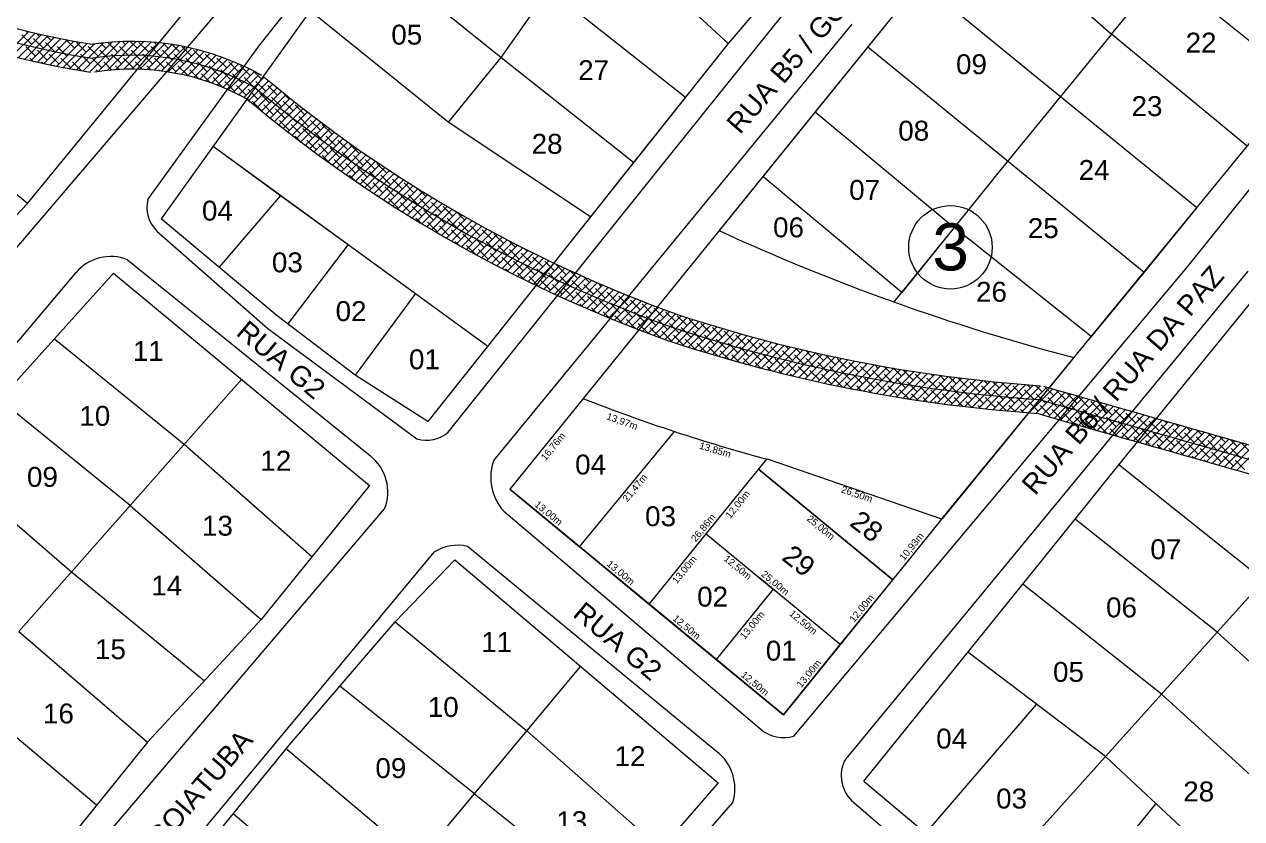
# Model space of a CAD drawing. Header units: metres. Extents: x 3808 to 8215, y 2374 to 6187.
# Drawn here: x 5848.6 to 6023.7, y 5523.2 to 5637.4 of the extents above; entities that cross this region are included whole.
import ezdxf

# ---------------------------------------------------------------- set-up
doc = ezdxf.new("R2010")
doc.units = ezdxf.units.M
doc.linetypes.add('CENTER', pattern=[2, 1.25, -0.25, 0.25, -0.25])
for name, color, linetype in [('0 - Cotas', 7, 'Continuous'), ('0 - Divisão rela', 7, 'CENTER'), ('0 - Meio Fio', 32, 'Continuous'), ('divisórias', 7, 'Continuous'), ('Fluxo', 170, 'Continuous'), ('vista', 7, 'Continuous')]:
    doc.layers.add(name, color=color, linetype=linetype)
doc.styles.add('Arial', font='arial.ttf')
doc.styles.add('pedro', font='arial.ttf', dxfattribs={"height": 3})
doc.dimstyles.new('Copy(2) of ISO-25', dxfattribs={"dimtxt": 1, "dimasz": 2.5, "dimexe": 1.25, "dimexo": 0.625, "dimgap": 0.2, "dimtad": 1, "dimtoh": 1, "dimlfac": 1, "dimzin": 1, "dimtxsty": 'Arial', "dimblk": 'NONE', "dimcen": 0, "dimse1": 1, "dimse2": 1, "dimsd1": 1, "dimsd2": 1, "dimclrt": 256, "dimaunit": 1, "dimadec": 3, "dimazin": 0, "dimtfac": 1, "dimtmove": 0, "dimatfit": 3, "dimldrblk": 'NONE', "dimfxl": 1, "dimtolj": 1, "dimtzin": 0, "dimarcsym": 0})

# ---------------------------------------------------------------- blocks, each defined once
blk = doc.blocks.new('*D11800')
at = {"layer": 'Defpoints', "color": 0, "transparency": 16777216}
for p in [(5973.52, 5557.54), (5973.52, 5557.54), (5965.97, 5548.22)]:
    blk.add_point(p, dxfattribs=at)
at = {"layer": '0 - Cotas', "lineweight": 5, "transparency": 16777216, "insert": (5969.12, 5553.38), "char_height": 1, "attachment_point": 5, "rotation": 50.9997, "style": 'Arial'}
blk.add_mtext('\\A1;12,00m', dxfattribs=at)
blk = doc.blocks.new('_None')
blk = doc.blocks.new('*D11801')
at = {"layer": 'Defpoints', "color": 0, "transparency": 16777216}
for p in [(5954.23, 5573.45), (5973.52, 5557.54), (5972.46, 5556.26)]:
    blk.add_point(p, dxfattribs=at)
at = {"layer": '0 - Cotas', "lineweight": 5, "transparency": 16777216, "insert": (5963.13, 5564.99), "char_height": 1, "attachment_point": 5, "rotation": 320.4847, "style": 'Arial'}
blk.add_mtext('\\A1;25,00m', dxfattribs=at)
blk = doc.blocks.new('*D11802')
at = {"layer": 'Defpoints', "color": 0, "transparency": 16777216}
for p in [(5954.23, 5573.45), (5955.58, 5572.36), (5946.68, 5564.12)]:
    blk.add_point(p, dxfattribs=at)
at = {"layer": '0 - Cotas', "lineweight": 5, "transparency": 16777216, "insert": (5951.28, 5568.32), "char_height": 1, "attachment_point": 5, "rotation": 51.0039, "style": 'Arial'}
blk.add_mtext('\\A1;12,00m', dxfattribs=at)
blk = doc.blocks.new('*D11803')
at = {"layer": 'Defpoints', "color": 0, "transparency": 16777216}
for p in [(5946.68, 5564.12), (5965.97, 5548.22), (5965.97, 5548.22)]:
    blk.add_point(p, dxfattribs=at)
at = {"layer": '0 - Cotas', "lineweight": 5, "transparency": 16777216, "insert": (5956.57, 5557.01), "char_height": 1, "attachment_point": 5, "rotation": 320.4847, "style": 'Arial'}
blk.add_mtext('\\A1;25,00m', dxfattribs=at)
blk = doc.blocks.new('*D11804')
at = {"layer": 'Defpoints', "color": 0, "transparency": 16777216}
for p in [(5965.97, 5548.22), (5957.78, 5538.11), (5957.78, 5538.11)]:
    blk.add_point(p, dxfattribs=at)
at = {"layer": '0 - Cotas', "lineweight": 5, "transparency": 16777216, "insert": (5961.51, 5543.99), "char_height": 1, "attachment_point": 5, "rotation": 51.0039, "style": 'Arial'}
blk.add_mtext('\\A1;13,00m', dxfattribs=at)
blk = doc.blocks.new('*D11805')
at = {"layer": 'Defpoints', "color": 0, "transparency": 16777216}
for p in [(5946.68, 5564.12), (5938.5, 5554.02), (5939.8, 5552.97)]:
    blk.add_point(p, dxfattribs=at)
at = {"layer": '0 - Cotas', "lineweight": 5, "transparency": 16777216, "insert": (5943.61, 5558.94), "char_height": 1, "attachment_point": 5, "rotation": 51.0039, "style": 'Arial'}
blk.add_mtext('\\A1;13,00m', dxfattribs=at)
blk = doc.blocks.new('*D11806')
at = {"layer": 'Defpoints', "color": 0, "transparency": 16777216}
for p in [(5980.4, 5566.04), (5980.4, 5566.04), (5973.52, 5557.54)]:
    blk.add_point(p, dxfattribs=at)
at = {"layer": '0 - Cotas', "lineweight": 5, "transparency": 16777216, "insert": (5976.3, 5562.26), "char_height": 1, "attachment_point": 5, "rotation": 51.0039, "style": 'Arial'}
blk.add_mtext('\\A1;10,93m', dxfattribs=at)
blk = doc.blocks.new('*D11807')
at = {"layer": 'Defpoints', "color": 0, "transparency": 16777216}
for p in [(5955.4, 5574.89), (5955.4, 5574.89), (5938.5, 5554.02)]:
    blk.add_point(p, dxfattribs=at)
at = {"layer": '0 - Cotas', "lineweight": 5, "transparency": 16777216, "insert": (5946.33, 5564.96), "char_height": 1, "attachment_point": 5, "rotation": 51.0039, "style": 'Arial'}
blk.add_mtext('\\A1;26,86m', dxfattribs=at)
blk = doc.blocks.new('*D11808')
at = {"layer": 'Defpoints', "color": 0, "transparency": 16777216}
for p in [(5942.13, 5578.86), (5943.4, 5577.81), (5928.47, 5562.29)]:
    blk.add_point(p, dxfattribs=at)
at = {"layer": '0 - Cotas', "lineweight": 5, "transparency": 16777216, "insert": (5936.49, 5570.69), "char_height": 1, "attachment_point": 5, "rotation": 50.4951, "style": 'Arial'}
blk.add_mtext('\\A1;21,47m', dxfattribs=at)
blk = doc.blocks.new('*D11809')
at = {"layer": 'Defpoints', "color": 0, "transparency": 16777216}
for p in [(5942.13, 5578.86), (5955.4, 5574.89), (5954.9, 5573.21)]:
    blk.add_point(p, dxfattribs=at)
at = {"layer": '0 - Cotas', "lineweight": 5, "transparency": 16777216, "insert": (5947.96, 5576.13), "char_height": 1, "attachment_point": 5, "rotation": 343.354, "style": 'Arial'}
blk.add_mtext('\\A1;13,85m', dxfattribs=at)
blk = doc.blocks.new('*D11810')
at = {"layer": 'Defpoints', "color": 0, "transparency": 16777216}
for p in [(5928.47, 5562.29), (5938.5, 5554.02), (5938.5, 5554.02)]:
    blk.add_point(p, dxfattribs=at)
at = {"layer": '0 - Cotas', "lineweight": 5, "transparency": 16777216, "insert": (5934.34, 5558.49), "char_height": 1, "attachment_point": 5, "rotation": 320.4847, "style": 'Arial'}
blk.add_mtext('\\A1;13,00m', dxfattribs=at)
blk = doc.blocks.new('*D11811')
at = {"layer": 'Defpoints', "color": 0, "transparency": 16777216}
for p in [(5918.44, 5570.56), (5928.47, 5562.29), (5928.47, 5562.29)]:
    blk.add_point(p, dxfattribs=at)
at = {"layer": '0 - Cotas', "lineweight": 5, "transparency": 16777216, "insert": (5923.96, 5567.05), "char_height": 1, "attachment_point": 5, "rotation": 320.4847, "style": 'Arial'}
blk.add_mtext('\\A1;13,00m', dxfattribs=at)
blk = doc.blocks.new('*D11812')
at = {"layer": 'Defpoints', "color": 0, "transparency": 16777216}
for p in [(5928.99, 5583.59), (5930.43, 5582.42), (5918.44, 5570.56)]:
    blk.add_point(p, dxfattribs=at)
at = {"layer": '0 - Cotas', "lineweight": 5, "transparency": 16777216, "insert": (5924.72, 5576.65), "char_height": 1, "attachment_point": 5, "rotation": 51.0036, "style": 'Arial'}
blk.add_mtext('\\A1;16,76m', dxfattribs=at)
blk = doc.blocks.new('*D11813')
at = {"layer": 'Defpoints', "color": 0, "transparency": 16777216}
for p in [(5928.99, 5583.59), (5942.13, 5578.86), (5941.43, 5576.91)]:
    blk.add_point(p, dxfattribs=at)
at = {"layer": '0 - Cotas', "lineweight": 5, "transparency": 16777216, "insert": (5934.57, 5580.23), "char_height": 1, "attachment_point": 5, "rotation": 340.2094, "style": 'Arial'}
blk.add_mtext('\\A1;13,97m', dxfattribs=at)
blk = doc.blocks.new('*D11814')
at = {"layer": 'Defpoints', "color": 0, "transparency": 16777216}
for p in [(5955.51, 5574.86), (5955.04, 5573.47), (5980.59, 5566.27)]:
    blk.add_point(p, dxfattribs=at)
at = {"layer": '0 - Cotas', "lineweight": 5, "transparency": 16777216, "insert": (5968.35, 5569.76), "char_height": 1, "attachment_point": 5, "rotation": 341.0902, "style": 'Arial'}
blk.add_mtext('\\A1;26,50m', dxfattribs=at)
blk = doc.blocks.new('*D11843')
at = {"layer": 'Defpoints', "color": 0, "transparency": 16777216}
for p in [(5946.68, 5564.12), (5956.32, 5556.17), (5955.24, 5554.86)]:
    blk.add_point(p, dxfattribs=at)
at = {"layer": '0 - Cotas', "lineweight": 5, "transparency": 16777216, "insert": (5951.18, 5559.24), "char_height": 1, "attachment_point": 5, "rotation": 320.4847, "style": 'Arial'}
blk.add_mtext('\\A1;12,50m', dxfattribs=at)
blk = doc.blocks.new('*D11844')
at = {"layer": 'Defpoints', "color": 0, "transparency": 16777216}
for p in [(5956.32, 5556.17), (5964.82, 5546.83), (5965.97, 5548.22)]:
    blk.add_point(p, dxfattribs=at)
at = {"layer": '0 - Cotas', "lineweight": 5, "transparency": 16777216, "insert": (5960.6, 5551.35), "char_height": 1, "attachment_point": 5, "rotation": 320.4847, "style": 'Arial'}
blk.add_mtext('\\A1;12,50m', dxfattribs=at)
blk = doc.blocks.new('*D11845')
at = {"layer": 'Defpoints', "color": 0, "transparency": 16777216}
for p in [(5956.32, 5556.17), (5957.71, 5555.04), (5948.14, 5546.07)]:
    blk.add_point(p, dxfattribs=at)
at = {"layer": '0 - Cotas', "lineweight": 5, "transparency": 16777216, "insert": (5953.37, 5550.96), "char_height": 1, "attachment_point": 5, "rotation": 51.0039, "style": 'Arial'}
blk.add_mtext('\\A1;13,00m', dxfattribs=at)
blk = doc.blocks.new('*D11846')
at = {"layer": 'Defpoints', "color": 0, "transparency": 16777216}
for p in [(5938.5, 5554.02), (5948.14, 5546.07), (5948.14, 5546.07)]:
    blk.add_point(p, dxfattribs=at)
at = {"layer": '0 - Cotas', "lineweight": 5, "transparency": 16777216, "insert": (5943.83, 5550.66), "char_height": 1, "attachment_point": 5, "rotation": 320.4847, "style": 'Arial'}
blk.add_mtext('\\A1;12,50m', dxfattribs=at)
blk = doc.blocks.new('*D11847')
at = {"layer": 'Defpoints', "color": 0, "transparency": 16777216}
for p in [(5948.14, 5546.07), (5957.78, 5538.11), (5957.78, 5538.11)]:
    blk.add_point(p, dxfattribs=at)
at = {"layer": '0 - Cotas', "lineweight": 5, "transparency": 16777216, "insert": (5953.67, 5542.55), "char_height": 1, "attachment_point": 5, "rotation": 320.4847, "style": 'Arial'}
blk.add_mtext('\\A1;12,50m', dxfattribs=at)

msp = doc.modelspace()

# ---------------------------------------------------------------- linework, layer by layer
at = {"layer": '0 - Cotas', "lineweight": 5}
for p, q in [((5928.469, 5562.293), (5942.129, 5578.86)), ((5938.498, 5554.021), (5955.398, 5574.893)), ((5954.23, 5573.451), (5973.517, 5557.543)), ((5973.516, 5557.544), (5954.23, 5573.451)), ((5918.441, 5570.565), (5928.469, 5562.293)), ((5946.679, 5564.125), (5954.393, 5557.762)), ((5946.679, 5564.125), (5956.322, 5556.171)), ((5965.965, 5548.218), (5954.393, 5557.762)), ((5965.965, 5548.218), (5973.517, 5557.543)), ((5956.322, 5556.171), (5948.142, 5546.068)), ((5957.785, 5538.114), (5938.498, 5554.021)), ((5938.498, 5554.021), (5948.142, 5546.068)), ((5957.785, 5538.114), (5965.965, 5548.218))]:
    msp.add_line(p, q, dxfattribs=at)
at = {"layer": '0 - Divisão rela', "linetype": 'Continuous', "lineweight": 5}
for p, q in [((6006.034, 5574.046), (6080.561, 5665.697)), ((6039.226, 5532.688), (6020.212, 5549.987)), ((6012.183, 5541.069), (6031.105, 5523.853)), ((5978.301, 5521.082), (5994.216, 5539.612)), ((6004.122, 5532.115), (6022.77, 5514.786)), ((5969.366, 5528.577), (6007.31, 5496.747)), ((6011.371, 5525.379), (5995.898, 5506.32))]:
    msp.add_line(p, q, dxfattribs=at)
at = {"layer": '0 - Meio Fio', "linetype": 'Continuous', "lineweight": 5}
for p, q in [((6015.912, 5602.557), (6070.028, 5669.899)), ((5940.035, 5616.776), (5974.086, 5659.237)), ((5882.296, 5634.269), (5897.36, 5653.255)), ((5816.913, 5569.507), (5885.754, 5650.156)), ((5916.112, 5574.663), (5967.698, 5637.407)), ((5866.336, 5612.234), (5882.296, 5634.269)), ((5909.543, 5578.753), (5940.035, 5616.776)), ((5867.661, 5607.664), (5883.594, 5593.691)), ((5863.412, 5603.555), (5898.371, 5575.344)), ((5821.724, 5561.312), (5856.017, 5601.708)), ((5959.279, 5535.051), (6015.912, 5602.557)), ((6024.607, 5601.915), (5966.759, 5531.795)), ((5883.594, 5593.691), (5905.069, 5577.788)), ((5829.633, 5484.759), (5900.392, 5567.713)), ((5917.579, 5567.377), (5954.585, 5536.011)), ((5907.514, 5561.494), (5838.512, 5478.566)), ((5948.182, 5532.852), (5912.348, 5562.327)), ((5921.499, 5492.313), (5950.516, 5525.525)), ((5967.922, 5525.492), (6003.264, 5495.201))]:
    msp.add_line(p, q, dxfattribs=at)
for centre, radius, start, end in [((5871.057, 5611.126), 4.85, 166.79604, 225.54727), ((5860.999, 5597.49), 6.528, 68.30571, 139.74205), ((5906.402, 5582.462), 4.86, 254.08428, 310.25955), ((5894.302, 5570.184), 6.572, 337.91916, 51.73777), ((5922.826, 5572.224), 7.143, 160.03711, 222.73206), ((5910.892, 5556.332), 6.169, 76.35036, 123.19934), ((5957.805, 5539.794), 4.967, 229.59818, 287.27276), ((5944.061, 5527.505), 6.752, 342.95093, 52.37662), ((5971.091, 5529.336), 4.981, 150.41473, 230.50159)]:
    msp.add_arc(centre, radius, start, end, dxfattribs=at)
at = {"layer": 'divisórias', "linetype": 'Continuous', "lineweight": 5}
for p, q in [((5980.397, 5566.042), (6066.988, 5671.746)), ((5985.709, 5653.075), (6005.007, 5635.976)), ((5949.842, 5634.628), (5931.609, 5651.515)), ((5917.14, 5632.639), (5897.39, 5648.544)), ((6005.007, 5635.976), (6012.43, 5645.03)), ((6012.43, 5645.03), (6032.117, 5629.179)), ((5977.484, 5643.487), (5918.441, 5570.565)), ((5958.172, 5644.452), (5949.842, 5634.628)), ((5977.484, 5643.487), (5969.933, 5634.161)), ((5977.484, 5643.487), (5997.68, 5627.038)), ((5924.048, 5642.451), (5917.14, 5632.639)), ((5924.048, 5642.451), (5943.716, 5626.924)), ((5849.032, 5611.651), (5871.18, 5638.693)), ((5889.703, 5639.329), (5868.259, 5609.42)), ((5909.576, 5623.323), (5889.703, 5639.329)), ((5949.842, 5634.628), (5906.641, 5580.297)), ((5949.842, 5634.628), (5942.373, 5625.236)), ((6005.007, 5635.976), (5988.005, 5615.236)), ((6024.513, 5619.896), (6005.007, 5635.976)), ((5969.933, 5634.161), (5962.382, 5624.835)), ((5969.933, 5634.161), (6009.679, 5601.788)), ((5917.14, 5632.639), (5909.576, 5623.323)), ((5936.247, 5617.531), (5917.14, 5632.639)), ((5849.032, 5611.651), (5829.507, 5627.506)), ((5943.716, 5626.924), (5936.247, 5617.531)), ((5997.68, 5627.038), (6017.283, 5611.07)), ((5942.373, 5625.236), (5934.905, 5615.843)), ((5962.382, 5624.835), (5954.83, 5615.508)), ((5962.382, 5624.835), (5982.349, 5608.186)), ((5930.024, 5609.704), (5909.576, 5623.323)), ((5875.752, 5619.871), (5915.267, 5591.144)), ((5875.752, 5619.871), (5885.458, 5612.815)), ((5936.247, 5617.531), (5928.779, 5608.138)), ((5936.247, 5617.531), (5930.024, 5609.704)), ((5934.905, 5615.843), (5928.779, 5608.138)), ((5954.83, 5615.508), (5948.538, 5607.736)), ((5974.822, 5598.84), (5954.83, 5615.508)), ((5989.267, 5616.776), (5974.822, 5598.84)), ((5840.778, 5602.945), (5849.032, 5611.651)), ((5885.458, 5612.815), (5876.611, 5602.466)), ((5885.458, 5612.815), (5895.164, 5605.758)), ((6017.283, 5611.07), (6009.679, 5601.788)), ((5884.962, 5595.511), (5868.259, 5609.42)), ((5982.349, 5608.186), (5973.668, 5597.492)), ((6002.074, 5592.505), (5982.349, 5608.186)), ((5895.164, 5605.758), (5886.483, 5594.351)), ((5895.164, 5605.758), (5904.87, 5598.702)), ((5861.424, 5601.605), (5837.645, 5575.245)), ((5861.424, 5601.605), (5898.244, 5571.107)), ((6009.679, 5601.788), (6001.702, 5592.049)), ((6009.679, 5601.788), (6002.074, 5592.505)), ((5904.87, 5598.702), (5896.195, 5586.94)), ((5896.195, 5586.94), (5884.962, 5595.511)), ((5852.937, 5592.197), (5871.589, 5577.022)), ((5999.597, 5589.48), (5980.586, 5566.273)), ((5847.806, 5550.098), (5879.834, 5586.356)), ((5906.641, 5580.297), (5896.195, 5586.94)), ((5863.82, 5568.227), (5844.991, 5583.388)), ((5871.589, 5577.022), (5889.953, 5560.867)), ((5980.586, 5566.273), (5955.512, 5574.862)), ((5836.996, 5574.485), (5855.381, 5558.673)), ((5999.756, 5566.262), (6006.034, 5574.046)), ((6026.903, 5557.419), (6006.034, 5574.046)), ((5898.244, 5571.107), (5882.645, 5551.842)), ((5957.785, 5538.114), (5918.441, 5570.565)), ((5918.441, 5570.565), (5927.698, 5562.929)), ((5863.82, 5568.227), (5882.645, 5551.842)), ((5992.223, 5556.921), (5999.756, 5566.262)), ((6020.212, 5549.987), (5999.756, 5566.262)), ((5980.397, 5566.042), (5957.785, 5538.114)), ((5927.698, 5562.929), (5936.955, 5555.294)), ((5901.91, 5551.481), (5910.527, 5560.403)), ((5910.527, 5560.403), (5948.42, 5528.312)), ((5855.381, 5558.673), (5874.478, 5543.012)), ((6020.212, 5549.987), (6026.903, 5557.419)), ((5969.366, 5528.577), (5992.223, 5556.921)), ((6012.183, 5541.069), (5992.223, 5556.921)), ((5936.955, 5555.294), (5946.213, 5547.659)), ((5882.645, 5551.842), (5866.311, 5534.182)), ((5886.706, 5533.752), (5901.91, 5551.481)), ((5901.91, 5551.481), (5920.88, 5535.802)), ((5847.806, 5550.098), (5866.311, 5534.182)), ((6012.183, 5541.069), (6020.212, 5549.987)), ((5946.213, 5547.659), (5955.47, 5540.023)), ((5946.213, 5547.659), (5957.785, 5538.114)), ((6004.122, 5532.115), (5984.31, 5547.108)), ((5874.665, 5480.397), (5928.62, 5545.081)), ((5913.346, 5526.77), (5893.971, 5542.223)), ((5858.983, 5525.126), (5840.256, 5540.878)), ((5994.004, 5520.877), (6012.183, 5541.069)), ((5920.88, 5535.802), (5940.135, 5518.86)), ((5866.311, 5534.182), (5828.388, 5487.317)), ((5859.543, 5500.564), (5886.706, 5533.752)), ((5886.283, 5533.236), (5905.359, 5517.195)), ((5948.42, 5528.312), (5923.678, 5500.085)), ((5913.346, 5526.77), (5933.194, 5510.942)), ((5878.648, 5523.907), (5897.665, 5507.971))]:
    msp.add_line(p, q, dxfattribs=at)
for centre, radius, start, end in [((6078.231, 5889.934), 310.574, 245.31727, 255.33365), ((6021.339, 5819.616), 253.451, 248.63048, 254.94631)]:
    msp.add_arc(centre, radius, start, end, dxfattribs=at)
at = {"layer": 'Fluxo', "linetype": 'Continuous', "lineweight": 5}
for p, q in [((5845.964, 5633.088), (5849.248, 5636.373)), ((5846.851, 5632.853), (5850.152, 5636.154)), ((5849.076, 5636.201), (5848.791, 5636.486)), ((5847.745, 5632.625), (5851.063, 5635.943)), ((5849.637, 5634.517), (5848.234, 5635.92)), ((5848.645, 5632.402), (5851.981, 5635.738)), ((5849.552, 5632.186), (5852.906, 5635.54)), ((5851.321, 5633.956), (5849.918, 5635.359)), ((5850.76, 5635.639), (5850.274, 5636.126)), ((5850.465, 5631.977), (5853.838, 5635.35)), ((5851.385, 5631.774), (5854.777, 5635.167)), ((5853.005, 5633.394), (5851.602, 5634.798)), ((5852.444, 5635.078), (5851.728, 5635.794)), ((5852.312, 5631.578), (5855.724, 5634.991)), ((5853.245, 5631.39), (5856.678, 5634.823)), ((5854.186, 5631.208), (5857.64, 5634.662)), ((5855.811, 5633.956), (5854.558, 5635.209)), ((5855.134, 5631.033), (5858.688, 5634.587)), ((5856.089, 5630.865), (5859.967, 5634.744)), ((5857.495, 5633.394), (5856.092, 5634.798)), ((5857.051, 5630.705), (5861.199, 5634.853)), ((5858.021, 5630.553), (5862.39, 5634.921)), ((5858.618, 5634.517), (5858.565, 5634.57)), ((5859.213, 5630.622), (5863.543, 5634.952)), ((5860.302, 5633.956), (5859.559, 5634.698)), ((5860.49, 5630.776), (5864.662, 5634.948)), ((5861.985, 5633.394), (5860.582, 5634.798)), ((5861.716, 5630.88), (5865.75, 5634.914)), ((5863.108, 5634.517), (5862.692, 5634.933)), ((5862.896, 5630.937), (5866.809, 5634.85)), ((5864.792, 5633.956), (5863.793, 5634.954)), ((5864.035, 5630.954), (5867.841, 5634.76)), ((5866.475, 5633.394), (5865.072, 5634.798)), ((5865.139, 5630.935), (5868.848, 5634.645)), ((5866.208, 5630.882), (5869.832, 5634.506)), ((5867.598, 5634.517), (5867.304, 5634.81)), ((5869.282, 5633.956), (5868.556, 5634.681)), ((5870.966, 5633.394), (5869.858, 5634.502)), ((5850.199, 5632.833), (5848.796, 5634.236)), ((5851.883, 5632.272), (5850.479, 5633.675)), ((5853.566, 5631.711), (5852.163, 5633.114)), ((5854.689, 5632.833), (5853.286, 5634.236)), ((5858.056, 5631.711), (5856.653, 5633.114)), ((5859.179, 5632.833), (5857.776, 5634.236)), ((5860.863, 5632.272), (5859.46, 5633.675)), ((5862.547, 5631.711), (5861.143, 5633.114)), ((5863.669, 5632.833), (5862.266, 5634.236)), ((5865.353, 5632.272), (5863.95, 5633.675)), ((5867.037, 5631.711), (5865.634, 5633.114)), ((5868.159, 5632.833), (5866.756, 5634.236)), ((5867.248, 5630.799), (5870.794, 5634.345)), ((5868.259, 5630.688), (5871.735, 5634.163)), ((5869.843, 5632.272), (5868.44, 5633.675)), ((5869.243, 5630.55), (5872.655, 5633.962)), ((5871.527, 5631.711), (5870.124, 5633.114)), ((5870.203, 5630.387), (5873.557, 5633.741)), ((5871.14, 5630.201), (5874.441, 5633.502)), ((5872.649, 5632.833), (5871.246, 5634.236)), ((5872.055, 5629.993), (5875.307, 5633.245)), ((5874.333, 5632.272), (5872.93, 5633.675)), ((5872.948, 5629.765), (5876.156, 5632.972)), ((5873.822, 5629.516), (5876.989, 5632.683)), ((5876.017, 5631.711), (5874.614, 5633.114)), ((5849.775, 5632.134), (5849.357, 5632.552)), ((5851.222, 5631.81), (5851.041, 5631.991)), ((5855.25, 5631.149), (5853.847, 5632.552)), ((5856.771, 5630.751), (5855.531, 5631.991)), ((5859.74, 5631.149), (5858.337, 5632.552)), ((5861.173, 5630.839), (5860.021, 5631.991)), ((5862.225, 5630.909), (5861.705, 5631.43)), ((5864.23, 5631.149), (5862.827, 5632.552)), ((5865.585, 5630.917), (5864.511, 5631.991)), ((5866.785, 5630.84), (5866.195, 5631.43)), ((5868.721, 5631.149), (5867.317, 5632.552)), ((5870.404, 5630.588), (5869.001, 5631.991)), ((5872.088, 5630.027), (5870.685, 5631.43)), ((5873.211, 5631.149), (5871.807, 5632.552)), ((5874.894, 5630.588), (5873.491, 5631.991)), ((5874.677, 5629.248), (5877.807, 5632.378)), ((5876.578, 5630.027), (5875.175, 5631.43)), ((5875.514, 5628.962), (5878.609, 5632.057)), ((5877.701, 5631.149), (5876.298, 5632.552)), ((5876.333, 5628.659), (5879.396, 5631.722)), ((5877.135, 5628.338), (5880.17, 5631.373)), ((5877.921, 5628.002), (5880.929, 5631.01)), ((5879.385, 5630.588), (5877.981, 5631.991)), ((5881.068, 5630.027), (5879.665, 5631.43)), ((5859.154, 5630.613), (5858.898, 5630.869)), ((5868.032, 5630.715), (5867.879, 5630.869)), ((5873.679, 5629.558), (5872.369, 5630.869)), ((5875.334, 5629.026), (5874.053, 5630.307)), ((5877.139, 5628.343), (5875.736, 5629.746)), ((5878.262, 5629.466), (5876.859, 5630.869)), ((5878.823, 5627.782), (5877.42, 5629.185)), ((5879.946, 5628.904), (5878.543, 5630.307)), ((5878.69, 5627.649), (5881.674, 5630.633)), ((5879.444, 5627.28), (5882.406, 5630.242)), ((5880.183, 5626.897), (5883.098, 5629.811)), ((5881.63, 5628.343), (5880.226, 5629.746)), ((5880.869, 5626.46), (5883.709, 5629.3)), ((5882.752, 5629.466), (5881.49, 5630.727)), ((5883.313, 5627.782), (5881.91, 5629.185)), ((5880.507, 5627.22), (5879.104, 5628.624)), ((5882.191, 5626.659), (5880.788, 5628.062)), ((5881.482, 5625.951), (5884.323, 5628.792)), ((5882.097, 5625.443), (5884.94, 5628.286)), ((5883.875, 5626.098), (5882.472, 5627.501)), ((5882.715, 5624.938), (5885.558, 5627.782)), ((5884.997, 5627.22), (5883.594, 5628.624)), ((5886.681, 5626.659), (5885.559, 5627.782)), ((5882.752, 5624.975), (5881.349, 5626.379)), ((5884.436, 5624.414), (5883.033, 5625.817)), ((5883.335, 5624.435), (5886.179, 5627.28)), ((5883.957, 5623.935), (5886.803, 5626.781)), ((5885.558, 5625.537), (5884.155, 5626.94)), ((5884.581, 5623.437), (5887.428, 5626.284)), ((5885.208, 5622.941), (5888.056, 5625.79)), ((5887.242, 5624.975), (5885.839, 5626.379)), ((5888.926, 5624.414), (5887.523, 5625.817)), ((5886.12, 5623.853), (5884.717, 5625.256)), ((5885.837, 5622.447), (5888.687, 5625.297)), ((5887.804, 5623.292), (5886.4, 5624.695)), ((5886.468, 5621.956), (5889.319, 5624.807)), ((5887.101, 5621.467), (5889.954, 5624.32)), ((5889.487, 5622.73), (5888.084, 5624.133)), ((5886.681, 5622.169), (5885.278, 5623.572)), ((5888.365, 5621.608), (5886.962, 5623.011)), ((5887.737, 5620.98), (5890.592, 5623.835)), ((5888.375, 5620.496), (5891.232, 5623.352)), ((5890.049, 5621.047), (5888.645, 5622.45)), ((5889.016, 5620.014), (5891.874, 5622.872)), ((5889.658, 5619.534), (5892.518, 5622.393)), ((5891.171, 5622.169), (5889.768, 5623.572)), ((5892.855, 5621.608), (5891.452, 5623.011)), ((5888.289, 5620.561), (5887.523, 5621.327)), ((5890.61, 5619.363), (5889.207, 5620.766)), ((5890.303, 5619.056), (5893.165, 5621.918)), ((5891.732, 5620.485), (5890.329, 5621.888)), ((5890.951, 5618.581), (5893.814, 5621.444)), ((5891.601, 5618.108), (5894.465, 5620.973)), ((5893.416, 5619.924), (5892.013, 5621.327)), ((5892.252, 5617.638), (5895.119, 5620.505)), ((5895.1, 5619.363), (5893.697, 5620.766)), ((5892.294, 5618.801), (5890.891, 5620.205)), ((5893.977, 5618.24), (5892.574, 5619.643)), ((5892.907, 5617.17), (5895.776, 5620.038)), ((5893.563, 5616.704), (5896.434, 5619.575)), ((5894.222, 5616.24), (5897.095, 5619.113)), ((5895.661, 5617.679), (5894.258, 5619.082)), ((5894.884, 5615.779), (5897.759, 5618.654)), ((5896.784, 5618.801), (5895.381, 5620.205)), ((5892.544, 5617.429), (5891.452, 5618.521)), ((5894.539, 5616.556), (5893.136, 5617.96)), ((5896.223, 5615.995), (5894.819, 5617.398)), ((5895.547, 5615.32), (5898.425, 5618.197)), ((5897.345, 5617.118), (5895.942, 5618.521)), ((5896.214, 5614.864), (5899.093, 5617.743)), ((5896.882, 5614.409), (5899.764, 5617.291)), ((5899.029, 5616.556), (5897.626, 5617.96)), ((5900.713, 5615.995), (5899.31, 5617.398)), ((5896.27, 5614.825), (5895.381, 5615.715)), ((5897.906, 5615.434), (5896.503, 5616.837)), ((5898.468, 5613.75), (5897.064, 5615.153)), ((5897.553, 5613.958), (5900.437, 5616.842)), ((5899.59, 5614.873), (5898.187, 5616.276)), ((5898.226, 5613.508), (5901.112, 5616.395)), ((5898.901, 5613.061), (5901.79, 5615.95)), ((5899.579, 5612.617), (5902.471, 5615.508)), ((5901.274, 5614.311), (5899.871, 5615.715)), ((5902.958, 5613.75), (5901.555, 5615.153)), ((5902.396, 5615.434), (5902.048, 5615.782)), ((5900.151, 5613.189), (5898.748, 5614.592)), ((5900.26, 5612.174), (5903.153, 5615.068)), ((5901.835, 5612.628), (5900.432, 5614.031)), ((5900.942, 5611.735), (5903.839, 5614.631)), ((5901.627, 5611.297), (5904.527, 5614.196)), ((5903.519, 5612.066), (5902.116, 5613.469)), ((5902.315, 5610.862), (5905.217, 5613.764)), ((5904.642, 5613.189), (5903.238, 5614.592)), ((5906.325, 5612.628), (5905.143, 5613.81)), ((5899.642, 5612.576), (5899.31, 5612.908)), ((5902.396, 5610.944), (5900.993, 5612.347)), ((5904.08, 5610.382), (5902.677, 5611.786)), ((5903.005, 5610.429), (5905.909, 5613.334)), ((5903.697, 5609.999), (5906.605, 5612.907)), ((5905.203, 5611.505), (5903.8, 5612.908)), ((5904.392, 5609.571), (5907.302, 5612.482)), ((5905.089, 5609.146), (5908.002, 5612.06)), ((5906.887, 5610.944), (5905.483, 5612.347)), ((5905.789, 5608.723), (5908.705, 5611.64)), ((5908.57, 5610.382), (5907.167, 5611.786)), ((5905.764, 5609.821), (5904.361, 5611.224)), ((5907.448, 5609.26), (5906.045, 5610.663)), ((5906.491, 5608.303), (5909.41, 5611.222)), ((5907.195, 5607.885), (5910.118, 5610.807)), ((5909.132, 5608.699), (5907.728, 5610.102)), ((5907.902, 5607.469), (5910.828, 5610.395)), ((5908.612, 5607.056), (5911.541, 5609.985)), ((5910.254, 5609.821), (5908.851, 5611.224)), ((5911.938, 5609.26), (5910.768, 5610.43)), ((5905.665, 5608.798), (5904.922, 5609.541)), ((5908.009, 5607.576), (5906.606, 5608.979)), ((5909.693, 5607.015), (5908.29, 5608.418)), ((5909.324, 5606.646), (5912.256, 5609.578)), ((5910.815, 5608.137), (5909.412, 5609.541)), ((5910.038, 5606.238), (5912.974, 5609.173)), ((5910.755, 5605.832), (5913.694, 5608.771)), ((5912.499, 5607.576), (5911.096, 5608.979)), ((5911.475, 5605.429), (5914.417, 5608.372)), ((5914.183, 5607.015), (5912.78, 5608.418)), ((5913.622, 5608.699), (5913.367, 5608.954)), ((5911.377, 5606.454), (5909.974, 5607.857)), ((5913.061, 5605.892), (5911.657, 5607.296)), ((5912.197, 5605.028), (5915.143, 5607.975)), ((5912.921, 5604.63), (5915.871, 5607.58)), ((5914.744, 5605.331), (5913.341, 5606.734)), ((5913.648, 5604.235), (5916.602, 5607.189)), ((5914.378, 5603.842), (5917.335, 5606.799)), ((5915.867, 5606.454), (5914.464, 5607.857)), ((5915.11, 5603.452), (5918.071, 5606.413)), ((5917.551, 5605.892), (5916.147, 5607.296)), ((5911.031, 5605.677), (5910.535, 5606.173)), ((5913.533, 5604.297), (5912.219, 5605.612)), ((5915.306, 5603.647), (5913.902, 5605.05)), ((5916.428, 5604.77), (5915.025, 5606.173)), ((5915.845, 5603.064), (5918.81, 5606.029)), ((5916.582, 5602.678), (5919.551, 5605.648)), ((5918.112, 5604.209), (5916.709, 5605.612)), ((5917.322, 5602.296), (5920.295, 5605.269)), ((5918.064, 5601.916), (5921.042, 5604.893)), ((5919.234, 5605.331), (5918.242, 5606.324)), ((5919.796, 5603.647), (5918.393, 5605.05)), ((5920.918, 5604.77), (5920.546, 5605.142)), ((5916.989, 5603.086), (5915.586, 5604.489)), ((5918.673, 5602.525), (5917.27, 5603.928)), ((5918.809, 5601.538), (5921.791, 5604.52)), ((5920.357, 5601.963), (5918.954, 5603.367)), ((5919.557, 5601.163), (5922.543, 5604.149)), ((5921.48, 5603.086), (5920.076, 5604.489)), ((5920.307, 5600.791), (5923.297, 5603.781)), ((5921.06, 5600.421), (5924.055, 5603.416)), ((5923.163, 5602.525), (5921.76, 5603.928)), ((5921.816, 5600.055), (5924.815, 5603.054)), ((5924.847, 5601.963), (5923.444, 5603.367)), ((5918.259, 5601.817), (5917.831, 5602.244)), ((5920.504, 5600.694), (5919.515, 5601.683)), ((5922.041, 5601.402), (5920.638, 5602.805)), ((5922.602, 5599.718), (5921.199, 5601.122)), ((5923.725, 5600.841), (5922.321, 5602.244)), ((5922.574, 5599.69), (5925.577, 5602.694)), ((5923.335, 5599.329), (5926.343, 5602.337)), ((5925.408, 5600.28), (5924.005, 5601.683)), ((5924.098, 5598.97), (5927.111, 5601.983)), ((5924.865, 5598.613), (5927.882, 5601.631)), ((5926.531, 5601.402), (5925.128, 5602.805)), ((5925.634, 5598.26), (5928.656, 5601.283)), ((5927.092, 5599.718), (5925.689, 5601.122)), ((5928.215, 5600.841), (5927.041, 5602.015)), ((5924.286, 5599.157), (5922.883, 5600.56)), ((5925.97, 5598.596), (5924.566, 5599.999)), ((5927.653, 5598.035), (5926.25, 5599.438)), ((5926.405, 5597.909), (5929.433, 5600.937)), ((5927.18, 5597.561), (5930.212, 5600.594)), ((5928.776, 5599.157), (5927.373, 5600.56)), ((5927.957, 5597.216), (5930.995, 5600.253)), ((5928.737, 5596.873), (5931.78, 5599.916)), ((5930.46, 5598.596), (5929.057, 5599.999)), ((5929.899, 5600.28), (5929.089, 5601.089)), ((5929.52, 5596.533), (5932.568, 5599.581)), ((5932.144, 5598.035), (5930.74, 5599.438)), ((5931.582, 5599.718), (5931.087, 5600.213)), ((5933.266, 5599.157), (5933.04, 5599.383)), ((5926.862, 5597.703), (5926.812, 5597.754)), ((5929.337, 5597.473), (5927.934, 5598.877)), ((5931.021, 5596.912), (5929.618, 5598.315)), ((5930.305, 5596.196), (5933.359, 5599.25)), ((5931.094, 5595.862), (5934.153, 5598.921)), ((5932.705, 5596.351), (5931.302, 5597.754)), ((5931.885, 5595.531), (5934.949, 5598.595)), ((5933.827, 5597.473), (5932.424, 5598.877)), ((5932.679, 5595.202), (5935.749, 5598.272)), ((5933.476, 5594.876), (5936.551, 5597.952)), ((5935.511, 5596.912), (5934.108, 5598.315)), ((5934.275, 5594.554), (5937.357, 5597.635)), ((5937.195, 5596.351), (5935.792, 5597.754)), ((5928.875, 5596.813), (5928.495, 5597.193)), ((5930.843, 5595.968), (5930.179, 5596.631)), ((5932.767, 5595.166), (5931.863, 5596.07)), ((5934.389, 5595.79), (5932.985, 5597.193)), ((5936.072, 5595.228), (5934.669, 5596.631)), ((5935.078, 5594.234), (5938.165, 5597.321)), ((5935.883, 5593.917), (5938.977, 5597.01)), ((5937.756, 5594.667), (5936.353, 5596.07)), ((5936.692, 5593.602), (5939.791, 5596.702)), ((5938.879, 5595.79), (5937.476, 5597.193)), ((5937.503, 5593.291), (5940.609, 5596.397)), ((5938.317, 5592.983), (5941.429, 5596.095)), ((5940.563, 5595.228), (5939.159, 5596.631)), ((5942.246, 5594.667), (5940.843, 5596.07)), ((5934.653, 5594.402), (5933.547, 5595.509)), ((5936.503, 5593.676), (5935.231, 5594.948)), ((5938.317, 5592.983), (5936.914, 5594.386)), ((5939.44, 5594.106), (5938.037, 5595.509)), ((5939.134, 5592.678), (5942.253, 5595.796)), ((5941.124, 5593.544), (5939.721, 5594.948)), ((5939.955, 5592.375), (5943.09, 5595.511)), ((5940.778, 5592.076), (5943.937, 5595.236)), ((5942.808, 5592.983), (5941.404, 5594.386)), ((5941.611, 5591.787), (5944.788, 5594.963)), ((5942.457, 5591.51), (5945.641, 5594.694)), ((5943.93, 5594.106), (5942.527, 5595.509)), ((5943.307, 5591.237), (5946.497, 5594.427)), ((5944.159, 5590.967), (5947.356, 5594.164)), ((5945.614, 5593.544), (5944.211, 5594.948)), ((5947.298, 5592.983), (5945.895, 5594.386)), ((5940.001, 5592.422), (5938.598, 5593.825)), ((5941.685, 5591.861), (5940.282, 5593.264)), ((5943.369, 5591.299), (5941.966, 5592.703)), ((5944.491, 5592.422), (5943.088, 5593.825)), ((5946.175, 5591.861), (5944.772, 5593.264)), ((5945.014, 5590.699), (5948.218, 5593.904)), ((5945.872, 5590.435), (5949.083, 5593.646)), ((5947.859, 5591.299), (5946.456, 5592.703)), ((5946.733, 5590.173), (5949.952, 5593.392)), ((5948.982, 5592.422), (5947.578, 5593.825)), ((5947.597, 5589.915), (5950.823, 5593.141)), ((5948.464, 5589.659), (5951.698, 5592.893)), ((5950.665, 5591.861), (5949.262, 5593.264)), ((5949.334, 5589.407), (5952.575, 5592.648)), ((5950.207, 5589.157), (5953.456, 5592.407)), ((5952.349, 5591.299), (5950.946, 5592.703)), ((5945.053, 5590.738), (5943.65, 5592.141)), ((5946.736, 5590.177), (5945.333, 5591.58)), ((5948.341, 5589.695), (5947.017, 5591.019)), ((5949.543, 5590.738), (5948.14, 5592.141)), ((5951.227, 5590.177), (5949.823, 5591.58)), ((5951.083, 5588.911), (5954.34, 5592.168)), ((5952.91, 5589.616), (5951.507, 5591.019)), ((5951.963, 5588.668), (5955.228, 5591.933)), ((5954.033, 5590.738), (5952.63, 5592.141)), ((5952.845, 5588.428), (5956.118, 5591.701)), ((5953.731, 5588.191), (5957.012, 5591.472)), ((5955.717, 5590.177), (5954.314, 5591.58)), ((5954.62, 5587.957), (5957.909, 5591.247)), ((5955.155, 5591.861), (5955.032, 5591.985)), ((5955.512, 5587.727), (5958.81, 5591.025)), ((5957.401, 5589.616), (5955.997, 5591.019)), ((5956.407, 5587.499), (5959.714, 5590.806)), ((5956.839, 5591.299), (5956.548, 5591.59)), ((5958.523, 5590.738), (5958.049, 5591.212)), ((5960.207, 5590.177), (5959.535, 5590.849)), ((5949.919, 5589.239), (5948.701, 5590.458)), ((5951.48, 5588.801), (5950.385, 5589.896)), ((5953.024, 5588.38), (5952.069, 5589.335)), ((5954.594, 5589.054), (5953.191, 5590.458)), ((5956.278, 5588.493), (5954.875, 5589.896)), ((5957.962, 5587.932), (5956.559, 5589.335)), ((5957.305, 5587.275), (5960.621, 5590.591)), ((5959.084, 5589.054), (5957.681, 5590.458)), ((5958.207, 5587.055), (5961.531, 5590.379)), ((5959.112, 5586.837), (5962.445, 5590.17)), ((5960.768, 5588.493), (5959.365, 5589.896)), ((5960.021, 5586.623), (5963.363, 5589.965)), ((5960.932, 5586.412), (5964.284, 5589.764)), ((5961.891, 5589.616), (5961.006, 5590.501)), ((5962.452, 5587.932), (5961.049, 5589.335)), ((5961.847, 5586.205), (5965.208, 5589.566)), ((5963.574, 5589.054), (5962.462, 5590.166)), ((5962.766, 5586.001), (5966.136, 5589.371)), ((5963.688, 5585.8), (5967.068, 5589.18)), ((5965.258, 5588.493), (5963.905, 5589.846)), ((5964.613, 5585.603), (5968.003, 5588.993)), ((5966.942, 5587.932), (5965.539, 5589.335)), ((5954.551, 5587.975), (5953.752, 5588.774)), ((5956.062, 5587.587), (5955.436, 5588.212)), ((5957.558, 5587.213), (5957.12, 5587.651)), ((5959.646, 5587.371), (5958.242, 5588.774)), ((5961.329, 5586.809), (5959.926, 5588.212)), ((5963.013, 5586.248), (5961.61, 5587.651)), ((5964.136, 5587.371), (5962.733, 5588.774)), ((5965.82, 5586.809), (5964.416, 5588.212)), ((5965.542, 5585.41), (5968.942, 5588.809)), ((5967.503, 5586.248), (5966.1, 5587.651)), ((5966.475, 5585.219), (5969.885, 5588.63)), ((5968.626, 5587.371), (5967.223, 5588.774)), ((5967.411, 5585.033), (5970.831, 5588.453)), ((5968.35, 5584.85), (5971.781, 5588.281)), ((5970.31, 5586.809), (5968.906, 5588.212)), ((5969.293, 5584.671), (5972.735, 5588.112)), ((5969.748, 5588.493), (5969.548, 5588.693)), ((5970.24, 5584.495), (5973.693, 5587.947)), ((5971.993, 5586.248), (5970.59, 5587.651)), ((5971.432, 5587.932), (5970.929, 5588.435)), ((5971.191, 5584.323), (5974.654, 5587.786)), ((5972.145, 5584.155), (5975.62, 5587.629)), ((5973.116, 5587.371), (5972.298, 5588.189)), ((5973.103, 5583.99), (5976.589, 5587.476)), ((5974.8, 5586.809), (5973.656, 5587.954)), ((5974.065, 5583.829), (5977.562, 5587.327)), ((5975.031, 5583.672), (5978.54, 5587.181)), ((5976.484, 5586.248), (5975.08, 5587.651)), ((5979.29, 5586.809), (5978.982, 5587.117)), ((5959.039, 5586.855), (5958.804, 5587.09)), ((5960.506, 5586.51), (5960.487, 5586.529)), ((5964.697, 5585.687), (5963.294, 5587.09)), ((5966.239, 5585.267), (5964.978, 5586.529)), ((5967.641, 5584.988), (5966.661, 5585.967)), ((5969.187, 5585.687), (5967.784, 5587.09)), ((5969.031, 5584.72), (5968.345, 5585.406)), ((5970.871, 5585.126), (5969.468, 5586.529)), ((5972.555, 5584.564), (5971.152, 5585.967)), ((5973.677, 5585.687), (5972.274, 5587.09)), ((5974.239, 5584.003), (5972.835, 5585.406)), ((5975.361, 5585.126), (5973.958, 5586.529)), ((5977.045, 5584.564), (5975.642, 5585.967)), ((5976, 5583.519), (5979.521, 5587.04)), ((5978.167, 5585.687), (5976.764, 5587.09)), ((5976.973, 5583.37), (5980.506, 5586.903)), ((5978.729, 5584.003), (5977.325, 5585.406)), ((5977.951, 5583.225), (5981.496, 5586.77)), ((5979.851, 5585.126), (5978.448, 5586.529)), ((5978.932, 5583.084), (5982.49, 5586.642)), ((5979.917, 5582.947), (5983.488, 5586.517)), ((5981.535, 5584.564), (5980.132, 5585.967)), ((5980.974, 5586.248), (5980.289, 5586.933)), ((5980.907, 5582.813), (5984.49, 5586.397)), ((5982.658, 5585.687), (5981.586, 5586.759)), ((5983.219, 5584.003), (5981.816, 5585.406)), ((5981.9, 5582.684), (5985.497, 5586.281)), ((5982.898, 5582.56), (5986.508, 5586.17)), ((5984.341, 5585.126), (5982.938, 5586.529)), ((5983.9, 5582.439), (5987.523, 5586.063)), ((5986.025, 5584.564), (5984.622, 5585.967)), ((5984.906, 5582.322), (5988.543, 5585.96)), ((5985.464, 5586.248), (5985.422, 5586.29)), ((5985.916, 5582.21), (5989.568, 5585.862)), ((5987.709, 5584.003), (5986.306, 5585.406)), ((5987.148, 5585.687), (5986.684, 5586.151)), ((5986.931, 5582.103), (5990.597, 5585.769)), ((5988.831, 5585.126), (5987.936, 5586.02)), ((5987.95, 5581.999), (5991.631, 5585.68)), ((5988.974, 5581.9), (5992.669, 5585.596)), ((5990.515, 5584.564), (5989.181, 5585.898)), ((5990.002, 5581.806), (5993.712, 5585.516)), ((5992.199, 5584.003), (5990.796, 5585.406)), ((5991.034, 5581.716), (5994.76, 5585.442)), ((5993.322, 5585.126), (5992.867, 5585.58)), ((5995.005, 5584.564), (5994.08, 5585.489)), ((5970.41, 5584.464), (5970.029, 5584.845)), ((5971.778, 5584.219), (5971.713, 5584.284)), ((5975.816, 5583.548), (5974.519, 5584.845)), ((5977.142, 5583.345), (5976.203, 5584.284)), ((5978.458, 5583.152), (5977.887, 5583.722)), ((5980.412, 5583.442), (5979.009, 5584.845)), ((5982.096, 5582.88), (5980.693, 5584.284)), ((5983.628, 5582.471), (5982.377, 5583.722)), ((5984.903, 5583.442), (5983.499, 5584.845)), ((5986.586, 5582.88), (5985.183, 5584.284)), ((5988.27, 5582.319), (5986.867, 5583.722)), ((5989.393, 5583.442), (5987.99, 5584.845)), ((5991.076, 5582.88), (5989.673, 5584.284)), ((5992.76, 5582.319), (5991.357, 5583.722)), ((5992.072, 5581.63), (5995.674, 5585.233)), ((5993.883, 5583.442), (5992.48, 5584.845)), ((5993.113, 5581.55), (5996.547, 5584.984)), ((5994.16, 5581.474), (5997.421, 5584.735)), ((5995.567, 5582.88), (5994.163, 5584.284)), ((5995.058, 5581.249), (5998.294, 5584.486)), ((5996.689, 5584.003), (5995.374, 5585.319)), ((5997.25, 5582.319), (5995.847, 5583.722)), ((5995.931, 5581), (5999.168, 5584.237)), ((5996.805, 5580.751), (6000.041, 5583.988)), ((5998.373, 5583.442), (5996.97, 5584.845)), ((5997.678, 5580.502), (6000.915, 5583.739)), ((6000.057, 5582.88), (5998.654, 5584.284)), ((6001.741, 5582.319), (6000.337, 5583.722)), ((5979.764, 5582.968), (5979.571, 5583.161)), ((5984.898, 5582.323), (5984.061, 5583.161)), ((5986.16, 5582.184), (5985.744, 5582.6)), ((5989.897, 5581.815), (5988.551, 5583.161)), ((5991.126, 5581.708), (5990.235, 5582.6)), ((5992.348, 5581.608), (5991.918, 5582.039)), ((5994.444, 5581.758), (5993.041, 5583.161)), ((5996.128, 5581.197), (5994.725, 5582.6)), ((5997.812, 5580.635), (5996.409, 5582.039)), ((5998.934, 5581.758), (5997.531, 5583.161)), ((5998.552, 5580.253), (6001.789, 5583.49)), ((6000.618, 5581.197), (5999.215, 5582.6)), ((5999.425, 5580.004), (6002.662, 5583.241)), ((6000.299, 5579.755), (6003.536, 5582.992)), ((6002.302, 5580.635), (6000.899, 5582.039)), ((6001.173, 5579.506), (6004.41, 5582.743)), ((6003.424, 5581.758), (6002.021, 5583.161)), ((6002.046, 5579.257), (6005.283, 5582.494)), ((6002.92, 5579.008), (6006.157, 5582.245)), ((6005.108, 5581.197), (6003.705, 5582.6)), ((6003.793, 5578.759), (6007.031, 5581.997)), ((6006.792, 5580.635), (6005.389, 5582.039)), ((5999.495, 5580.074), (5998.092, 5581.477)), ((6001.179, 5579.513), (5999.776, 5580.916)), ((6002.761, 5579.054), (6001.46, 5580.355)), ((6003.986, 5580.074), (6002.582, 5581.477)), ((6005.669, 5579.513), (6004.266, 5580.916)), ((6004.667, 5578.511), (6007.904, 5581.748)), ((6005.541, 5578.262), (6008.778, 5581.499)), ((6007.353, 5578.952), (6005.95, 5580.355)), ((6006.415, 5578.013), (6009.652, 5581.25)), ((6008.476, 5580.074), (6007.073, 5581.477)), ((6007.288, 5577.764), (6010.526, 5581.002)), ((6008.162, 5577.515), (6011.4, 5580.753)), ((6010.16, 5579.513), (6008.756, 5580.916)), ((6009.036, 5577.267), (6012.273, 5580.504)), ((6009.598, 5581.197), (6009.502, 5581.293)), ((6009.91, 5577.018), (6013.147, 5580.256)), ((6011.843, 5578.952), (6010.44, 5580.355)), ((6011.282, 5580.635), (6011.071, 5580.846)), ((6012.966, 5580.074), (6012.64, 5580.4)), ((6004.331, 5578.606), (6003.144, 5579.793)), ((6005.9, 5578.159), (6004.828, 5579.232)), ((6007.47, 5577.713), (6006.511, 5578.671)), ((6009.037, 5578.39), (6007.634, 5579.793)), ((6010.721, 5577.829), (6009.318, 5579.232)), ((6010.784, 5576.769), (6014.021, 5580.007)), ((6012.405, 5577.268), (6011.001, 5578.671)), ((6011.658, 5576.521), (6014.895, 5579.758)), ((6013.527, 5578.39), (6012.124, 5579.793)), ((6012.531, 5576.272), (6015.769, 5579.51)), ((6013.405, 5576.023), (6016.643, 5579.261)), ((6015.211, 5577.829), (6013.808, 5579.232)), ((6014.65, 5579.513), (6014.209, 5579.954)), ((6014.279, 5575.775), (6017.517, 5579.013)), ((6015.153, 5575.526), (6018.391, 5578.764)), ((6016.895, 5577.268), (6015.492, 5578.671)), ((6016.333, 5578.952), (6015.778, 5579.507)), ((6016.027, 5575.278), (6019.265, 5578.516)), ((6018.017, 5578.39), (6017.346, 5579.061)), ((6019.701, 5577.829), (6018.915, 5578.615)), ((6009.039, 5577.266), (6008.195, 5578.11)), ((6010.608, 5576.819), (6009.879, 5577.548)), ((6012.177, 5576.373), (6011.563, 5576.987)), ((6014.088, 5576.707), (6012.685, 5578.11)), ((6015.772, 5576.145), (6014.369, 5577.548)), ((6017.456, 5575.584), (6016.053, 5576.987)), ((6016.901, 5575.029), (6020.139, 5578.267)), ((6018.579, 5576.707), (6017.175, 5578.11)), ((6017.775, 5574.781), (6021.013, 5578.019)), ((6018.649, 5574.532), (6021.887, 5577.77)), ((6020.262, 5576.145), (6018.859, 5577.548)), ((6019.523, 5574.284), (6022.762, 5577.522)), ((6020.398, 5574.035), (6023.636, 5577.274)), ((6021.385, 5577.268), (6020.483, 5578.17)), ((6021.946, 5575.584), (6020.543, 5576.987)), ((6021.272, 5573.787), (6024.51, 5577.025)), ((6023.069, 5576.707), (6022.051, 5577.724)), ((6022.146, 5573.539), (6025.384, 5576.777)), ((6024.752, 5576.145), (6023.619, 5577.278)), ((6013.746, 5575.927), (6013.247, 5576.426)), ((6015.314, 5575.481), (6014.93, 5575.865)), ((6016.883, 5575.034), (6016.614, 5575.303)), ((6019.14, 5575.023), (6017.737, 5576.426)), ((6020.824, 5574.461), (6019.42, 5575.865)), ((6022.507, 5573.9), (6021.104, 5575.303)), ((6023.63, 5575.023), (6022.227, 5576.426)), ((6023.02, 5573.29), (6026.258, 5576.529)), ((6018.451, 5574.589), (6018.298, 5574.742)), ((6020.02, 5574.143), (6019.982, 5574.181)), ((6024.191, 5573.339), (6022.788, 5574.742))]:
    msp.add_line(p, q, dxfattribs=at)
for centre, radius, start, end in [((5874.706, 5739.825), 106.539, 228.72952, 261.35029), ((5874.706, 5739.825), 108.539, 228.72952, 261.35029), ((5874.706, 5739.825), 110.539, 228.72952, 261.35029), ((5863.983, 5596.587), 38.367, 60.6794, 98.8587), ((5863.983, 5596.587), 36.367, 60.6794, 98.8587), ((5863.983, 5596.587), 34.367, 60.6794, 98.8587), ((6008.345, 5779.183), 194.933, 230.01266, 250.28846), ((6008.345, 5779.183), 196.933, 230.01266, 250.28846), ((6008.345, 5779.183), 198.933, 230.01266, 250.28846), ((6009.34, 5797.861), 212.919, 251.71839, 266.0814), ((6009.34, 5797.861), 214.919, 251.71839, 266.0814), ((6009.34, 5797.861), 216.919, 251.71839, 266.0814), ((14051.177, 33832.152), 29373.11, 254.0818634, 254.2189615), ((14051.177, 33832.152), 29375.11, 254.0818634, 254.2189615), ((14051.177, 33832.152), 29377.11, 254.0818634, 254.2189615)]:
    msp.add_arc(centre, radius, start, end, dxfattribs=at)
at = {"layer": 'vista', "lineweight": 5}
msp.add_circle((5981.831, 5605.347), 6, dxfattribs=at)

# ---------------------------------------------------------------- texts
at = {"layer": 'vista', "lineweight": 5, "style": 'pedro'}
for s, height, rotation, p in [('RUA B5 / GOIATUBA', 2.86398, 49.04473, (5951.536, 5621.453)), ('3', 6.779, 360, (5979.216, 5602.021)), ('RUA B6 / RUA DA PAZ', 2.86398, 49.04473, (5993.994, 5569.526)), ('RUA G2', 2.864, 320.16905, (5878.898, 5592.845)), ('28', 2.864, 322.93889, (5967.15, 5565.431)), ('29', 2.864, 322.01334, (5957.388, 5560.509)), ('RUA G2', 2.864, 320.16905, (5927.324, 5552.381)), ('RUA B5 / GOIATUBA', 2.86398, 49.04473, (5856.441, 5505.328))]:
    msp.add_text(s, height=height, rotation=rotation, dxfattribs=at).set_placement(p)
for s, p in [('05', (5901.377, 5634.491)), ('22', (6015.662, 5633.344)), ('09', (5982.629, 5630.235)), ('27', (5928.265, 5629.381)), ('23', (6007.88, 5624.213)), ('08', (5974.318, 5620.678)), ('28', (5921.566, 5618.792)), ('24', (6000.274, 5615.03)), ('07', (5967.255, 5612.158)), ('04', (5874.137, 5609.182)), ('06', (5956.305, 5606.781)), ('25', (5992.956, 5606.673)), ('03', (5884.198, 5601.746)), ('26', (5985.511, 5597.516)), ('02', (5893.365, 5594.734)), ('11', (5864.19, 5589.016)), ('01', (5903.923, 5587.801)), ('10', (5856.495, 5579.676)), ('12', (5882.534, 5573.223)), ('04', (5927.829, 5572.67)), ('09', (5848.961, 5570.892)), ('03', (5937.891, 5565.234)), ('13', (5874.136, 5563.875)), ('07', (6010.583, 5560.489)), ('14', (5866.856, 5555.274)), ('02', (5945.382, 5553.673)), ('06', (6004.213, 5552.128)), ('15', (5858.746, 5546.124)), ('11', (5914.319, 5547.146)), ('01', (5955.26, 5545.907)), ('05', (5996.587, 5542.853)), ('10', (5906.624, 5537.807)), ('16', (5851.257, 5536.876)), ('04', (5979.774, 5533.262)), ('12', (5933.504, 5530.734)), ('09', (5899.09, 5529.023)), ('28', (6015.322, 5525.66)), ('03', (5988.398, 5524.641)), ('13', (5925.106, 5521.386))]:
    msp.add_text(s, height=2.864, dxfattribs=at).set_placement(p)

# ---------------------------------------------------------------- dimensions: what is measured, and where the dimension line sits
at = {"layer": '0 - Cotas', "lineweight": 5}
for base, p1, p2, angle, picture, middle in [((5930.428, 5582.422), (5918.441, 5570.565), (5928.986, 5583.59), 51.00365, '*D11812', (5925.347, 5576.147)), ((5941.428, 5576.914), (5928.986, 5583.59), (5942.129, 5578.86), 340.20944, '*D11813', (5934.299, 5579.479)), ((5943.398, 5577.814), (5928.469, 5562.293), (5942.129, 5578.86), 50.49508, '*D11808', (5937.108, 5570.184)), ((5954.896, 5573.215), (5942.129, 5578.86), (5955.398, 5574.893), 343.35398, '*D11809', (5947.728, 5575.358)), ((5955.398, 5574.893), (5938.498, 5554.021), (5955.398, 5574.893), 51.00393, '*D11807', (5946.948, 5564.457)), ((5955.037, 5573.475), (5980.586, 5566.273), (5955.512, 5574.862), 161.09021, '*D11814', (5968.087, 5569.004)), ((5955.582, 5572.357), (5946.679, 5564.125), (5954.23, 5573.451), 51.00393, '*D11802', (5951.901, 5567.812)), ((5972.457, 5556.258), (5954.23, 5573.451), (5973.517, 5557.543), 320.48472, '*D11801', (5962.624, 5564.368)), ((5928.469, 5562.293), (5918.441, 5570.565), (5928.469, 5562.293), 320.48471, '*D11811', (5923.455, 5566.429)), ((5980.397, 5566.042), (5973.516, 5557.544), (5980.397, 5566.042), 51.00393, '*D11806', (5976.924, 5561.753)), ((5939.803, 5552.965), (5946.679, 5564.125), (5938.498, 5554.021), 231.00393, '*D11805', (5944.229, 5558.432)), ((5965.965, 5548.218), (5946.679, 5564.125), (5965.965, 5548.218), 320.48471, '*D11803', (5956.058, 5556.389)), ((5955.239, 5554.858), (5946.679, 5564.125), (5956.322, 5556.171), 320.48471, '*D11843', (5950.669, 5558.627)), ((5938.498, 5554.021), (5928.469, 5562.293), (5938.498, 5554.021), 320.48471, '*D11810', (5933.831, 5557.871)), ((5973.517, 5557.543), (5965.965, 5548.218), (5973.517, 5557.543), 50.99972, '*D11800', (5969.741, 5552.881)), ((5957.714, 5555.044), (5948.142, 5546.068), (5956.322, 5556.171), 51.00393, '*D11845', (5953.995, 5550.452)), ((5964.82, 5546.829), (5956.322, 5556.171), (5965.965, 5548.218), 320.48471, '*D11844', (5960.093, 5550.729)), ((5948.142, 5546.068), (5938.498, 5554.021), (5948.142, 5546.068), 320.48471, '*D11846', (5943.32, 5550.045)), ((5957.785, 5538.114), (5965.965, 5548.218), (5957.785, 5538.114), 231.00393, '*D11804', (5962.132, 5543.483)), ((5957.785, 5538.114), (5948.142, 5546.068), (5957.785, 5538.114), 320.48471, '*D11847', (5953.158, 5541.93))]:
    dim = msp.add_linear_dim(base=base, p1=p1, p2=p2, angle=angle, dimstyle='Copy(2) of ISO-25', override={"dimpost": 'm'}, dxfattribs=at)
    dim.commit()
    dim.dimension.update_dxf_attribs({"geometry": picture, "text_midpoint": middle, "dimtype": 161})

doc.saveas('drawing.dxf')
